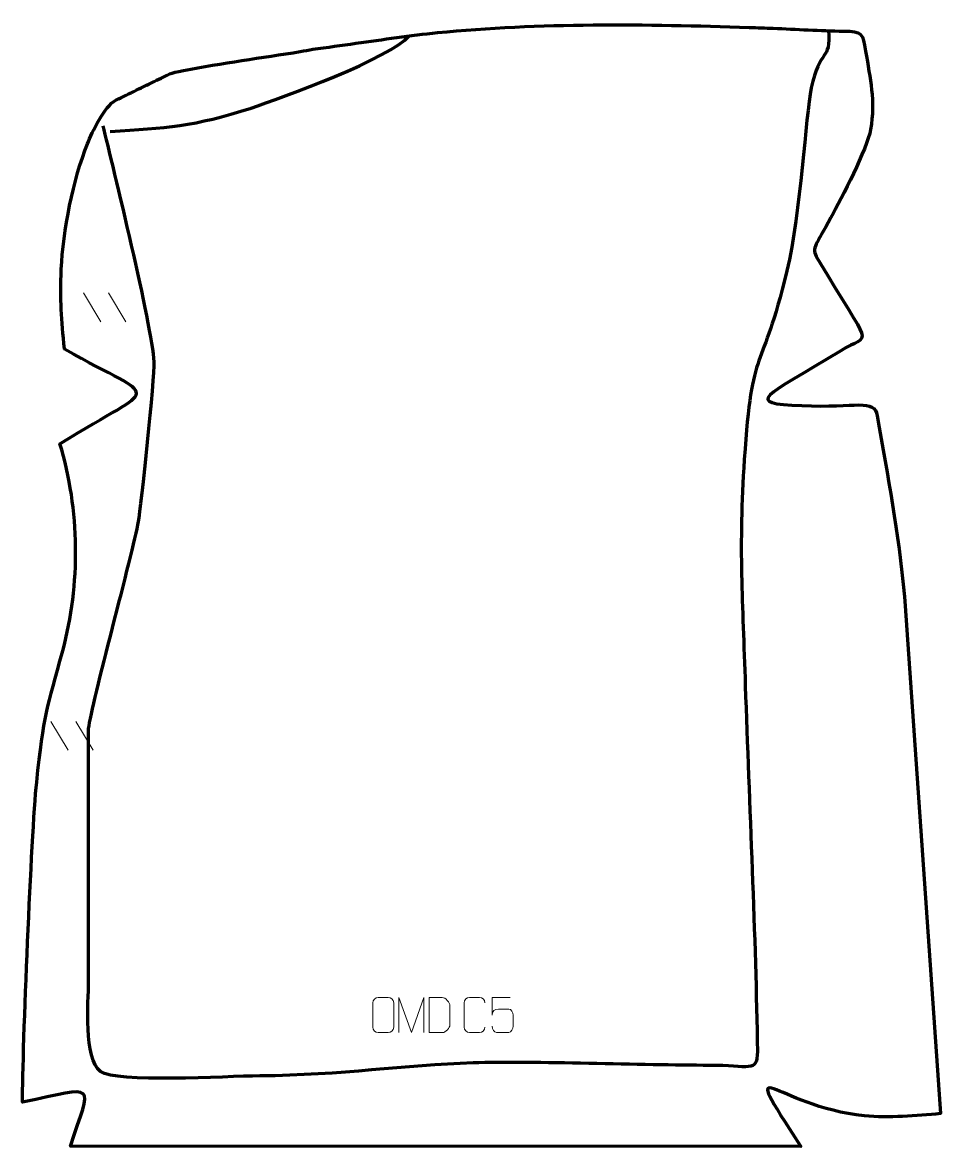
# Model space of a CAD drawing. Header units: millimetres. Extents: x -326 to 326, y -423 to 376.
import ezdxf

# ---------------------------------------------------------------- set-up
doc = ezdxf.new("R2010")
doc.units = ezdxf.units.MM
doc.header["$MEASUREMENT"] = 0
for name, color, linetype in [('layer 1', 7, 'Continuous'), ('layer 2', 7, 'Continuous'), ('layer 3', 7, 'Continuous')]:
    doc.layers.add(name, color=color, linetype=linetype)

msp = doc.modelspace()

# ---------------------------------------------------------------- linework, layer by layer
at = {"layer": 'layer 1', "color": 250, "lineweight": 9}
for points in [[(-282.9891, 183.9239), (-282.9891, 183.9239), (-270.6248, 163.3796), (-270.6248, 163.3796)], [(-265.2592, 183.9239), (-265.2592, 183.9239), (-252.8949, 163.3796), (-252.8949, 163.3796)], [(-306.2724, -120.8762), (-306.2724, -120.8762), (-293.9081, -141.4205), (-293.9081, -141.4205)], [(-288.5425, -120.8762), (-288.5425, -120.8762), (-276.1782, -141.4205), (-276.1782, -141.4205)]]:
    msp.add_open_spline(points, degree=3, dxfattribs=at)
for points, knots in [([(-73.399, -317.191), (-71.0733, -317.191), (-68.7472, -317.191), (-66.4211, -317.191), (-66.4211, -317.191), (-64.4745, -317.1554), (-62.4831, -318.647), (-62.4564, -321.0846), (-62.4564, -321.0846), (-62.4568, -326.8315), (-62.4568, -332.5788), (-62.4564, -338.3265), (-62.4564, -338.3265), (-62.5962, -340.6499), (-64.2734, -342.1295), (-66.4211, -342.1403), (-66.4211, -342.1403), (-68.753, -342.1399), (-71.0849, -342.1399), (-73.4164, -342.1403), (-73.4164, -342.1403), (-75.3414, -342.2457), (-77.3135, -340.3612), (-77.3023, -338.3439), (-77.3023, -338.3439), (-77.302, -332.5738), (-77.302, -326.8041), (-77.3023, -321.0348), (-77.3023, -321.0348), (-77.2981, -318.8967), (-75.5514, -317.1775), (-73.399, -317.191)], [0, 0, 0, 0, 0.11111111, 0.11111111, 0.11111111, 0.11111111, 0.22222222, 0.22222222, 0.22222222, 0.22222222, 0.33333333, 0.33333333, 0.33333333, 0.33333333, 0.44444444, 0.44444444, 0.44444444, 0.44444444, 0.55555556, 0.55555556, 0.55555556, 0.55555556, 0.66666667, 0.66666667, 0.66666667, 0.66666667, 0.77777778, 0.77777778, 0.77777778, 0.77777778, 1, 1, 1, 1]), ([(-58.7219, -342.1464), (-58.7219, -342.1464), (-58.7219, -317.1885), (-58.7219, -317.1885), (-58.7219, -317.1885), (-58.7219, -317.1885), (-49.7968, -342.1464), (-49.7968, -342.1464), (-49.7968, -342.1464), (-49.7968, -342.1464), (-41.0369, -317.189), (-41.0369, -317.189), (-41.0369, -317.189), (-41.0369, -317.189), (-41.0369, -342.1464), (-41.0369, -342.1464)], [0, 0, 0, 0, 0.2, 0.2, 0.2, 0.2, 0.4, 0.4, 0.4, 0.4, 0.6, 0.6, 0.6, 0.6, 1, 1, 1, 1]), ([(-37.2717, -342.1161), (-34.9399, -342.1157), (-29.9897, -342.1397), (-27.6582, -342.14), (-27.6582, -342.14), (-25.7332, -342.2454), (-22.4146, -338.7038), (-22.4258, -336.6865), (-22.4258, -336.6865), (-22.4262, -330.9164), (-22.4262, -328.7467), (-22.4258, -322.9774), (-22.4258, -322.9774), (-22.4301, -320.8393), (-25.8046, -317.1792), (-27.957, -317.1927), (-27.957, -317.1927), (-30.2827, -317.1927), (-35.007, -317.1927), (-37.3331, -317.1927), (-37.3331, -317.1927), (-37.3327, -322.9396), (-37.2714, -336.3688), (-37.2717, -342.1161)], [0, 0, 0, 0, 0.14285714, 0.14285714, 0.14285714, 0.14285714, 0.28571429, 0.28571429, 0.28571429, 0.28571429, 0.42857143, 0.42857143, 0.42857143, 0.42857143, 0.57142857, 0.57142857, 0.57142857, 0.57142857, 0.71428571, 0.71428571, 0.71428571, 0.71428571, 1, 1, 1, 1]), ([(2.4545, -338.2531), (2.3147, -340.5765), (0.6375, -342.0561), (-1.5102, -342.0669), (-1.5102, -342.0669), (-3.8421, -342.0665), (-6.174, -342.0665), (-8.5055, -342.0669), (-8.5055, -342.0669), (-10.4305, -342.1723), (-12.4026, -340.2878), (-12.3914, -338.2705), (-12.3914, -338.2705), (-12.391, -332.5004), (-12.391, -326.7307), (-12.3914, -320.9614), (-12.3914, -320.9614), (-12.3872, -318.8233), (-10.6405, -317.1041), (-8.4881, -317.1176), (-8.4881, -317.1176), (-6.1624, -317.1176), (-3.8363, -317.1176), (-1.5102, -317.1176), (-1.5102, -317.1176), (0.4364, -317.0821), (2.4278, -318.5736), (2.4545, -321.0112)], [0, 0, 0, 0, 0.125, 0.125, 0.125, 0.125, 0.25, 0.25, 0.25, 0.25, 0.375, 0.375, 0.375, 0.375, 0.5, 0.5, 0.5, 0.5, 0.625, 0.625, 0.625, 0.625, 0.75, 0.75, 0.75, 0.75, 1, 1, 1, 1]), ([(20.4256, -317.1393), (20.4256, -317.1393), (7.5739, -317.1393), (7.5739, -317.1393), (7.5739, -317.1393), (7.5742, -321.3699), (7.5742, -325.6008), (7.5739, -329.832), (7.5739, -329.832), (7.5736, -326.5219), (9.2046, -325.4501), (12.0166, -325.3896), (12.0166, -325.3896), (14.4562, -325.3893), (16.8957, -325.3893), (19.3349, -325.3896), (19.3349, -325.3896), (20.9847, -325.3828), (22.4596, -327.7633), (22.4881, -329.832), (22.4881, -329.832), (22.4878, -332.4193), (22.4878, -335.0069), (22.4881, -337.5946), (22.4881, -337.5946), (22.5343, -339.554), (21.0349, -341.9903), (19.409, -342.0488), (19.409, -342.0488), (17.4525, -342.0485), (12.5575, -342.0485), (10.6005, -342.0488), (10.6005, -342.0488), (8.755, -342.0576), (7.6479, -340.0928), (7.6271, -337.5417)], [0, 0, 0, 0, 0.1, 0.1, 0.1, 0.1, 0.2, 0.2, 0.2, 0.2, 0.3, 0.3, 0.3, 0.3, 0.4, 0.4, 0.4, 0.4, 0.5, 0.5, 0.5, 0.5, 0.6, 0.6, 0.6, 0.6, 0.7, 0.7, 0.7, 0.7, 0.8, 0.8, 0.8, 0.8, 1, 1, 1, 1])]:
    msp.add_open_spline(points, degree=3, knots=knots, dxfattribs=at)
at = {"layer": 'layer 2', "color": 22, "lineweight": 158}
msp.add_open_spline([(-298.7987, 200.7065), (-299.6054, 178.411), (-298.8237, 165.2673), (-296.4472, 143.8782), (-296.4472, 143.8782), (-227.8376, 104.6753), (-227.6401, 121.6082), (-299.7957, 76.566), (-299.7957, 76.566), (-285.4711, 29.5569), (-285.0052, -23.2205), (-297.749, -70.6619), (-297.749, -70.6619), (-308.7935, -111.7773), (-311.2828, -115.7109), (-316.2745, -164.0386), (-316.2745, -164.0386), (-320.0659, -200.7457), (-326.3851, -354.4458), (-326.3851, -391.7442), (-326.3851, -391.7442), (-272.2711, -380.5254), (-276.9069, -376.2619), (-292.3475, -422.9049), (-292.3475, -422.9049), (-292.3475, -422.9049), (226.9336, -423.17), (226.9336, -423.17), (226.9336, -423.17), (179.5298, -349.3387), (208.0331, -394.8816), (272.2387, -401.362), (272.2387, -401.362), (289.5272, -403.107), (309.2474, -401.1605), (326.3268, -399.7942), (326.3268, -399.7942), (326.3268, -399.7942), (300.7575, -31.9402), (300.7575, -31.9402), (300.7575, -31.9402), (296.033, 15.3822), (289.2095, 51.5329), (281.3532, 96.4833), (281.3532, 96.4833), (279.1675, 108.9887), (266.7882, 102.018), (227.6831, 103.675), (227.6831, 103.675), (185.9506, 105.4432), (200.2799, 109.2314), (255.4538, 142.7222), (255.4538, 142.7222), (277.3566, 156.0173), (278.3215, 141.2848), (238.6936, 208.5753), (238.6936, 208.5753), (234.1115, 216.3559), (237.8447, 217.6871), (248.4353, 237.4122), (248.4353, 237.4122), (255.9841, 251.472), (274.0598, 286.0943), (276.6421, 300.0018), (276.6421, 300.0018), (280.0389, 320.8045), (276.3057, 335.6849), (273.0774, 355.8085), (273.0774, 355.8085), (271.0899, 368.198), (270.8719, 369.8644), (257.3337, 370.0252), (257.3337, 370.0252), (240.7359, 370.2224), (223.8537, 371.3793), (207.2347, 372.052), (207.2347, 372.052), (201.5557, 372.2791), (195.8772, 372.4892), (190.1966, 372.6747), (190.1966, 372.6747), (117.5537, 375.0158), (40.9847, 376.1484), (-31.3145, 368.9317), (-31.3145, 368.9317), (-50.6993, 366.9967), (-69.9845, 364.0547), (-89.2798, 361.3676), (-89.2798, 361.3676), (-99.4972, 359.9447), (-109.7217, 358.4839), (-119.9429, 357.0968), (-119.9429, 357.0968), (-122.6036, 356.7358), (-126.0615, 355.9413), (-128.863, 355.4854), (-128.863, 355.4854), (-156.3468, 351.0126), (-184.6466, 347.3881), (-211.8903, 342.0216), (-211.8903, 342.0216), (-222.2592, 339.9791), (-221.4439, 339.7857), (-231.0425, 335.0571), (-231.0425, 335.0571), (-240.6682, 330.3152), (-250.3814, 325.6286), (-259.9743, 320.8392), (-259.9743, 320.8392), (-268.1712, 316.7467), (-276.9163, 298.155), (-280.2154, 289.8872), (-280.2154, 289.8872), (-290.1683, 264.9444), (-297.7443, 227.6833), (-298.7987, 200.7065)], degree=3, knots=[0, 0, 0, 0, 0.03333333, 0.03333333, 0.03333333, 0.03333333, 0.06666667, 0.06666667, 0.06666667, 0.06666667, 0.1, 0.1, 0.1, 0.1, 0.13333333, 0.13333333, 0.13333333, 0.13333333, 0.16666667, 0.16666667, 0.16666667, 0.16666667, 0.2, 0.2, 0.2, 0.2, 0.23333333, 0.23333333, 0.23333333, 0.23333333, 0.26666667, 0.26666667, 0.26666667, 0.26666667, 0.3, 0.3, 0.3, 0.3, 0.33333333, 0.33333333, 0.33333333, 0.33333333, 0.36666667, 0.36666667, 0.36666667, 0.36666667, 0.4, 0.4, 0.4, 0.4, 0.43333333, 0.43333333, 0.43333333, 0.43333333, 0.46666667, 0.46666667, 0.46666667, 0.46666667, 0.5, 0.5, 0.5, 0.5, 0.53333333, 0.53333333, 0.53333333, 0.53333333, 0.56666667, 0.56666667, 0.56666667, 0.56666667, 0.6, 0.6, 0.6, 0.6, 0.63333333, 0.63333333, 0.63333333, 0.63333333, 0.66666667, 0.66666667, 0.66666667, 0.66666667, 0.7, 0.7, 0.7, 0.7, 0.73333333, 0.73333333, 0.73333333, 0.73333333, 0.76666667, 0.76666667, 0.76666667, 0.76666667, 0.8, 0.8, 0.8, 0.8, 0.83333333, 0.83333333, 0.83333333, 0.83333333, 0.86666667, 0.86666667, 0.86666667, 0.86666667, 0.9, 0.9, 0.9, 0.9, 0.93333333, 0.93333333, 0.93333333, 0.93333333, 1, 1, 1, 1], dxfattribs=at)
at = {"layer": 'layer 3', "color": 177, "lineweight": 158}
for points, knots in [([(246.7467, 370.4715), (248.5133, 348.2108), (240.2309, 357.9654), (234.4077, 329.5569), (234.4077, 329.5569), (230.2331, 309.1908), (227.1831, 242.1423), (217.0198, 199.4249), (217.0198, 199.4249), (199.0055, 123.7089), (192.3425, 149.7903), (186.7935, 65.3276), (186.7935, 65.3276), (182.6487, 2.2374), (185.5785, -35.6311), (187.5268, -95.5506), (187.5268, -95.5506), (190.215, -178.2252), (195.1228, -275.6074), (196.0865, -355.6411), (196.0865, -355.6411), (196.274, -371.2132), (190.0818, -365.4252), (161.9404, -365.4463), (161.9404, -365.4463), (115.2472, -365.4813), (35.985, -362.2841), (-5.8494, -363.6931), (-5.8494, -363.6931), (-55.6037, -365.3689), (-98.6293, -372.4072), (-157.6757, -372.9692), (-157.6757, -372.9692), (-182.2891, -373.2035), (-260.1528, -378.0973), (-270.8329, -369.8762), (-270.8329, -369.8762), (-283.2133, -360.3464), (-279.4296, -320.5748), (-279.4223, -305.9876), (-279.4223, -305.9876), (-279.3923, -245.9241), (-279.3622, -185.8607), (-279.3321, -125.7973), (-279.3321, -125.7973), (-277.4248, -109.0874), (-247.8539, -0.8108), (-243.8745, 21.2477), (-243.8745, 21.2477), (-242.1291, 30.9226), (-232.1998, 124.4376), (-232.7341, 134.767), (-232.7341, 134.767), (-234.0364, 159.9417), (-262.1894, 274.5771), (-269.0079, 302.7307)], [0, 0, 0, 0, 0.06666667, 0.06666667, 0.06666667, 0.06666667, 0.13333333, 0.13333333, 0.13333333, 0.13333333, 0.2, 0.2, 0.2, 0.2, 0.26666667, 0.26666667, 0.26666667, 0.26666667, 0.33333333, 0.33333333, 0.33333333, 0.33333333, 0.4, 0.4, 0.4, 0.4, 0.46666667, 0.46666667, 0.46666667, 0.46666667, 0.53333333, 0.53333333, 0.53333333, 0.53333333, 0.6, 0.6, 0.6, 0.6, 0.66666667, 0.66666667, 0.66666667, 0.66666667, 0.73333333, 0.73333333, 0.73333333, 0.73333333, 0.8, 0.8, 0.8, 0.8, 0.86666667, 0.86666667, 0.86666667, 0.86666667, 1, 1, 1, 1]), ([(-263.9605, 298.7083), (-224.8343, 300.983), (-204.3096, 302.1811), (-163.8883, 315.3006), (-163.8883, 315.3006), (-141.9243, 322.4294), (-64.1865, 351.0227), (-51.4072, 366.6419)], [0, 0, 0, 0, 0.33333333, 0.33333333, 0.33333333, 0.33333333, 1, 1, 1, 1])]:
    msp.add_open_spline(points, degree=3, knots=knots, dxfattribs=at)

doc.saveas('drawing.dxf')
